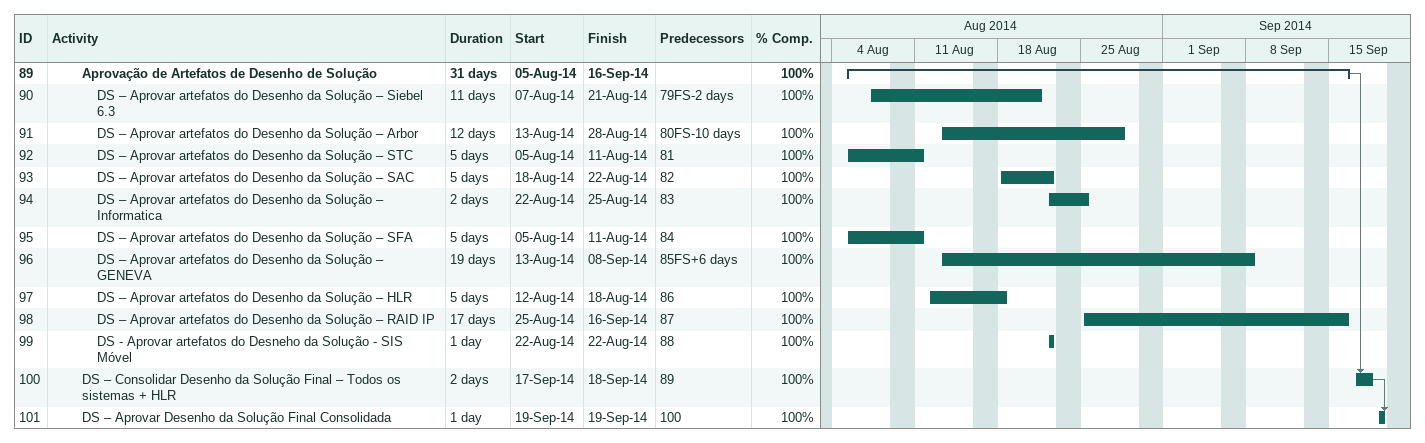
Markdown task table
| ID | Level | Task | Duration | Start | Finish | Predecessors | % complete |
|---|---|---|---|---|---|---|---|
| 89 | 3 | **Aprovação de Artefatos de Desenho de Solução** | 31d | 2014-08-05 | 2014-09-16 |  | 100 |
| 90 | 4 | DS – Aprovar artefatos do Desenho da Solução – Siebel 6.3 | 11d | 2014-08-07 | 2014-08-21 | 79FS-2d | 100 |
| 91 | 4 | DS – Aprovar artefatos do Desenho da Solução – Arbor | 12d | 2014-08-13 | 2014-08-28 | 80FS-10d | 100 |
| 92 | 4 | DS – Aprovar artefatos do Desenho da Solução – STC | 5d | 2014-08-05 | 2014-08-11 | 81 | 100 |
| 93 | 4 | DS – Aprovar artefatos do Desenho da Solução – SAC | 5d | 2014-08-18 | 2014-08-22 | 82 | 100 |
| 94 | 4 | DS – Aprovar artefatos do Desenho da Solução – Informatica | 2d | 2014-08-22 | 2014-08-25 | 83 | 100 |
| 95 | 4 | DS – Aprovar artefatos do Desenho da Solução – SFA | 5d | 2014-08-05 | 2014-08-11 | 84 | 100 |
| 96 | 4 | DS – Aprovar artefatos do Desenho da Solução – GENEVA | 19d | 2014-08-13 | 2014-09-08 | 85FS+6d | 100 |
| 97 | 4 | DS – Aprovar artefatos do Desenho da Solução – HLR | 5d | 2014-08-12 | 2014-08-18 | 86 | 100 |
| 98 | 4 | DS – Aprovar artefatos do Desenho da Solução – RAID IP | 17d | 2014-08-25 | 2014-09-16 | 87 | 100 |
| 99 | 4 | DS - Aprovar artefatos do Desneho da Solução - SIS Móvel | 1d | 2014-08-22 | 2014-08-22 | 88 | 100 |
| 100 | 3 | DS – Consolidar Desenho da Solução Final – Todos os sistemas + HLR | 2d | 2014-09-17 | 2014-09-18 | 89 | 100 |
| 101 | 3 | DS – Aprovar Desenho da Solução Final Consolidada | 1d | 2014-09-19 | 2014-09-19 | 100 | 100 |
